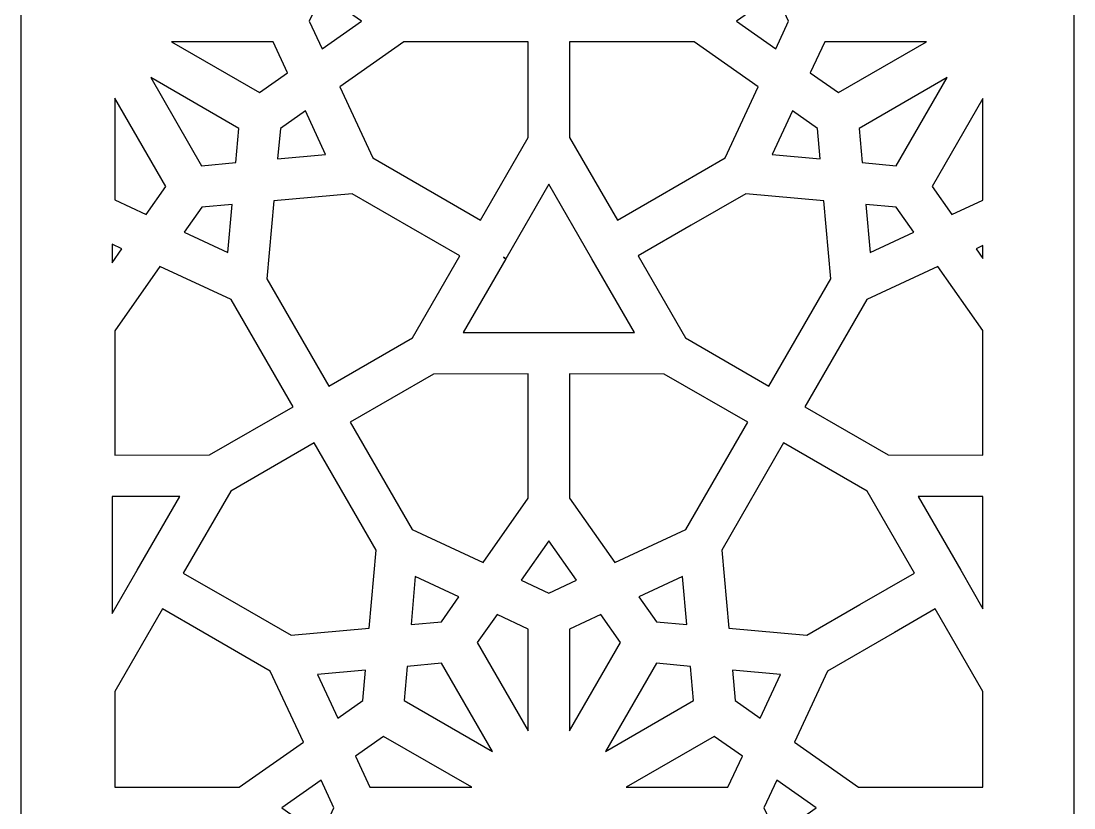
# Model space of a CAD drawing. Header units: millimetres. Extents: x -31 to 31, y -125 to 125.
# Drawn here: x -31.2 to 31.3, y 0.2 to 47 of the extents above; entities that cross this region are included whole.
import ezdxf

# ---------------------------------------------------------------- set-up
doc = ezdxf.new("R2010")
doc.units = ezdxf.units.MM
doc.header["$MEASUREMENT"] = 0
doc.layers.add('layer 1', color=7, linetype='Continuous')

msp = doc.modelspace()

# ---------------------------------------------------------------- linework, layer by layer
at = {"layer": 'layer 1', "color": 250}
for points, knots in [([(-31.2209, 125.1165), (-31.2209, 125.1165), (-31.2209, -124.8834), (-31.2209, -124.8834), (-31.2209, -124.8834), (-31.2209, -124.8834), (31.279, -124.8834), (31.279, -124.8834), (31.279, -124.8834), (31.279, -124.8834), (31.279, 125.1165), (31.279, 125.1165), (31.279, 125.1165), (31.279, 125.1165), (-31.2209, 125.1165), (-31.2209, 125.1165)], [0, 0, 0, 0, 0.2, 0.2, 0.2, 0.2, 0.4, 0.4, 0.4, 0.4, 0.6, 0.6, 0.6, 0.6, 1, 1, 1, 1]), ([(-13.3547, 45.3182), (-13.3547, 45.3182), (-14.1166, 46.9593), (-14.1166, 46.9593), (-14.1166, 46.9593), (-14.1166, 46.9593), (-13.3553, 48.5994), (-13.3553, 48.5994), (-13.3553, 48.5994), (-13.3553, 48.5994), (-11.0209, 46.9586), (-11.0209, 46.9586), (-11.0209, 46.9586), (-11.0209, 46.9586), (-13.3547, 45.3182), (-13.3547, 45.3182)], [0, 0, 0, 0, 0.2, 0.2, 0.2, 0.2, 0.4, 0.4, 0.4, 0.4, 0.6, 0.6, 0.6, 0.6, 1, 1, 1, 1]), ([(13.5823, 48.5983), (13.5823, 48.5983), (14.3443, 46.9572), (14.3443, 46.9572), (14.3443, 46.9572), (14.3443, 46.9572), (13.583, 45.3175), (13.583, 45.3175), (13.583, 45.3175), (13.583, 45.3175), (11.2487, 46.9579), (11.2487, 46.9579), (11.2487, 46.9579), (11.2487, 46.9579), (13.5823, 48.5983), (13.5823, 48.5983)], [0, 0, 0, 0, 0.2, 0.2, 0.2, 0.2, 0.4, 0.4, 0.4, 0.4, 0.6, 0.6, 0.6, 0.6, 1, 1, 1, 1]), ([(-22.2951, 45.7302), (-22.2951, 45.7302), (-16.2544, 45.7302), (-16.2544, 45.7302), (-16.2544, 45.7302), (-16.2544, 45.7302), (-15.397, 43.8831), (-15.397, 43.8831), (-15.397, 43.8831), (-15.397, 43.8831), (-17.0651, 42.7104), (-17.0651, 42.7104), (-17.0651, 42.7104), (-17.0651, 42.7104), (-22.2951, 45.7302), (-22.2951, 45.7302)], [0, 0, 0, 0, 0.2, 0.2, 0.2, 0.2, 0.4, 0.4, 0.4, 0.4, 0.6, 0.6, 0.6, 0.6, 1, 1, 1, 1]), ([(-12.3037, 43.0544), (-12.3037, 43.0544), (-8.4981, 45.7288), (-8.4981, 45.7288), (-8.4981, 45.7288), (-8.4981, 45.7288), (-1.1146, 45.7302), (-1.1146, 45.7302), (-1.1146, 45.7302), (-1.1146, 45.7302), (-1.1157, 40.0512), (-1.1157, 40.0512), (-1.1157, 40.0512), (-1.1157, 40.0512), (-3.95, 35.1381), (-3.95, 35.1381), (-3.95, 35.1381), (-3.95, 35.1381), (-5.9333, 36.2828), (-5.9333, 36.2828), (-5.9333, 36.2828), (-5.9333, 36.2828), (-10.3423, 38.8292), (-10.3423, 38.8292), (-10.3423, 38.8292), (-10.3423, 38.8292), (-12.3037, 43.0544), (-12.3037, 43.0544)], [0, 0, 0, 0, 0.125, 0.125, 0.125, 0.125, 0.25, 0.25, 0.25, 0.25, 0.375, 0.375, 0.375, 0.375, 0.5, 0.5, 0.5, 0.5, 0.625, 0.625, 0.625, 0.625, 0.75, 0.75, 0.75, 0.75, 1, 1, 1, 1]), ([(10.5706, 38.8281), (10.5706, 38.8281), (6.4798, 36.4659), (6.4798, 36.4659), (6.4798, 36.4659), (6.4798, 36.4659), (4.1779, 35.1374), (4.1779, 35.1374), (4.1779, 35.1374), (4.1779, 35.1374), (1.3437, 40.0505), (1.3437, 40.0505), (1.3437, 40.0505), (1.3437, 40.0505), (1.3428, 45.7292), (1.3428, 45.7292), (1.3428, 45.7292), (1.3428, 45.7292), (8.7263, 45.7277), (8.7263, 45.7277), (8.7263, 45.7277), (8.7263, 45.7277), (12.5317, 43.0533), (12.5317, 43.0533), (12.5317, 43.0533), (12.5317, 43.0533), (10.5706, 38.8281), (10.5706, 38.8281)], [0, 0, 0, 0, 0.125, 0.125, 0.125, 0.125, 0.25, 0.25, 0.25, 0.25, 0.375, 0.375, 0.375, 0.375, 0.5, 0.5, 0.5, 0.5, 0.625, 0.625, 0.625, 0.625, 0.75, 0.75, 0.75, 0.75, 1, 1, 1, 1]), ([(15.6252, 43.882), (15.6252, 43.882), (16.4825, 45.7292), (16.4825, 45.7292), (16.4825, 45.7292), (16.4825, 45.7292), (22.5234, 45.7292), (22.5234, 45.7292), (22.5234, 45.7292), (22.5234, 45.7292), (17.2932, 42.7094), (17.2932, 42.7094), (17.2932, 42.7094), (17.2932, 42.7094), (15.6252, 43.882), (15.6252, 43.882)], [0, 0, 0, 0, 0.2, 0.2, 0.2, 0.2, 0.4, 0.4, 0.4, 0.4, 0.6, 0.6, 0.6, 0.6, 1, 1, 1, 1]), ([(-20.5037, 38.3702), (-20.5037, 38.3702), (-23.5239, 43.6016), (-23.5239, 43.6016), (-23.5239, 43.6016), (-23.5239, 43.6016), (-18.2939, 40.5818), (-18.2939, 40.5818), (-18.2939, 40.5818), (-18.2939, 40.5818), (-18.4752, 38.5512), (-18.4752, 38.5512), (-18.4752, 38.5512), (-18.4752, 38.5512), (-20.5037, 38.3702), (-20.5037, 38.3702)], [0, 0, 0, 0, 0.2, 0.2, 0.2, 0.2, 0.4, 0.4, 0.4, 0.4, 0.6, 0.6, 0.6, 0.6, 1, 1, 1, 1]), ([(20.732, 38.3692), (20.732, 38.3692), (18.7036, 38.5501), (18.7036, 38.5501), (18.7036, 38.5501), (18.7036, 38.5501), (18.5222, 40.5811), (18.5222, 40.5811), (18.5222, 40.5811), (18.5222, 40.5811), (23.7522, 43.6005), (23.7522, 43.6005), (23.7522, 43.6005), (23.7522, 43.6005), (20.732, 38.3692), (20.732, 38.3692)], [0, 0, 0, 0, 0.2, 0.2, 0.2, 0.2, 0.4, 0.4, 0.4, 0.4, 0.6, 0.6, 0.6, 0.6, 1, 1, 1, 1]), ([(-25.6519, 42.3725), (-25.6519, 42.3725), (-22.6315, 37.1411), (-22.6315, 37.1411), (-22.6315, 37.1411), (-22.6315, 37.1411), (-23.8025, 35.4746), (-23.8025, 35.4746), (-23.8025, 35.4746), (-23.8025, 35.4746), (-25.6519, 36.3333), (-25.6519, 36.3333), (-25.6519, 36.3333), (-25.6519, 36.3333), (-25.6519, 42.3725), (-25.6519, 42.3725)], [0, 0, 0, 0, 0.2, 0.2, 0.2, 0.2, 0.4, 0.4, 0.4, 0.4, 0.6, 0.6, 0.6, 0.6, 1, 1, 1, 1]), ([(25.8745, 36.3305), (25.8745, 36.3305), (24.0312, 35.4746), (24.0312, 35.4746), (24.0312, 35.4746), (24.0312, 35.4746), (22.86, 37.1411), (22.86, 37.1411), (22.86, 37.1411), (22.86, 37.1411), (25.8745, 42.3619), (25.8745, 42.3619), (25.8745, 42.3619), (25.8745, 42.3619), (25.8745, 36.3305), (25.8745, 36.3305)], [0, 0, 0, 0, 0.2, 0.2, 0.2, 0.2, 0.4, 0.4, 0.4, 0.4, 0.6, 0.6, 0.6, 0.6, 1, 1, 1, 1]), ([(-14.3459, 41.6189), (-14.3459, 41.6189), (-13.1426, 39.0271), (-13.1426, 39.0271), (-13.1426, 39.0271), (-13.1426, 39.0271), (-15.9891, 38.7731), (-15.9891, 38.7731), (-15.9891, 38.7731), (-15.9891, 38.7731), (-15.828, 40.5772), (-15.828, 40.5772), (-15.828, 40.5772), (-15.828, 40.5772), (-14.3459, 41.6189), (-14.3459, 41.6189)], [0, 0, 0, 0, 0.2, 0.2, 0.2, 0.2, 0.4, 0.4, 0.4, 0.4, 0.6, 0.6, 0.6, 0.6, 1, 1, 1, 1]), ([(14.5739, 41.6179), (14.5739, 41.6179), (16.0563, 40.5761), (16.0563, 40.5761), (16.0563, 40.5761), (16.0563, 40.5761), (16.2172, 38.772), (16.2172, 38.772), (16.2172, 38.772), (16.2172, 38.772), (13.3706, 39.026), (13.3706, 39.026), (13.3706, 39.026), (13.3706, 39.026), (14.5739, 41.6179), (14.5739, 41.6179)], [0, 0, 0, 0, 0.2, 0.2, 0.2, 0.2, 0.4, 0.4, 0.4, 0.4, 0.6, 0.6, 0.6, 0.6, 1, 1, 1, 1]), ([(0.1134, 28.4579), (0.1134, 28.4579), (0.1131, 28.4579), (0.1131, 28.4579), (0.1131, 28.4579), (0.1131, 28.4579), (-4.9727, 28.4557), (-4.9727, 28.4557), (-4.9727, 28.4557), (-4.9727, 28.4557), (-2.4363, 32.8454), (-2.4363, 32.8454), (-2.4363, 32.8454), (-2.4363, 32.8454), (-2.5832, 32.9304), (-2.5832, 32.9304), (-2.5832, 32.9304), (-2.5832, 32.9304), (-2.4364, 32.8457), (-2.4364, 32.8457), (-2.4364, 32.8457), (-2.4364, 32.8457), (0.1138, 37.2664), (0.1138, 37.2664), (0.1138, 37.2664), (0.1138, 37.2664), (2.6644, 32.8447), (2.6644, 32.8447), (2.6644, 32.8447), (2.6644, 32.8447), (5.2003, 28.4557), (5.2003, 28.4557), (5.2003, 28.4557), (5.2003, 28.4557), (0.1134, 28.4579), (0.1134, 28.4579)], [0, 0, 0, 0, 0.1, 0.1, 0.1, 0.1, 0.2, 0.2, 0.2, 0.2, 0.3, 0.3, 0.3, 0.3, 0.4, 0.4, 0.4, 0.4, 0.5, 0.5, 0.5, 0.5, 0.6, 0.6, 0.6, 0.6, 0.7, 0.7, 0.7, 0.7, 0.8, 0.8, 0.8, 0.8, 1, 1, 1, 1]), ([(-16.2111, 36.2867), (-16.2111, 36.2867), (-11.571, 36.7005), (-11.571, 36.7005), (-11.571, 36.7005), (-11.571, 36.7005), (-8.0717, 34.6809), (-8.0717, 34.6809), (-8.0717, 34.6809), (-8.0717, 34.6809), (-5.1785, 33.0101), (-5.1785, 33.0101), (-5.1785, 33.0101), (-5.1785, 33.0101), (-7.9902, 28.1442), (-7.9902, 28.1442), (-7.9902, 28.1442), (-7.9902, 28.1442), (-12.947, 25.2811), (-12.947, 25.2811), (-12.947, 25.2811), (-12.947, 25.2811), (-16.6247, 31.6537), (-16.6247, 31.6537), (-16.6247, 31.6537), (-16.6247, 31.6537), (-16.2111, 36.2867), (-16.2111, 36.2867)], [0, 0, 0, 0, 0.125, 0.125, 0.125, 0.125, 0.25, 0.25, 0.25, 0.25, 0.375, 0.375, 0.375, 0.375, 0.5, 0.5, 0.5, 0.5, 0.625, 0.625, 0.625, 0.625, 0.75, 0.75, 0.75, 0.75, 1, 1, 1, 1]), ([(13.1752, 25.2804), (13.1752, 25.2804), (8.2183, 28.1432), (8.2183, 28.1432), (8.2183, 28.1432), (8.2183, 28.1432), (5.4067, 33.009), (5.4067, 33.009), (5.4067, 33.009), (5.4067, 33.009), (8.5573, 34.8287), (8.5573, 34.8287), (8.5573, 34.8287), (8.5573, 34.8287), (11.799, 36.6998), (11.799, 36.6998), (11.799, 36.6998), (11.799, 36.6998), (16.4391, 36.2856), (16.4391, 36.2856), (16.4391, 36.2856), (16.4391, 36.2856), (16.8525, 31.6526), (16.8525, 31.6526), (16.8525, 31.6526), (16.8525, 31.6526), (13.1752, 25.2804), (13.1752, 25.2804)], [0, 0, 0, 0, 0.125, 0.125, 0.125, 0.125, 0.25, 0.25, 0.25, 0.25, 0.375, 0.375, 0.375, 0.375, 0.5, 0.5, 0.5, 0.5, 0.625, 0.625, 0.625, 0.625, 0.75, 0.75, 0.75, 0.75, 1, 1, 1, 1]), ([(-20.4981, 35.9039), (-20.4981, 35.9039), (-18.6971, 36.0648), (-18.6971, 36.0648), (-18.6971, 36.0648), (-18.6971, 36.0648), (-18.9509, 33.2228), (-18.9509, 33.2228), (-18.9509, 33.2228), (-18.9509, 33.2228), (-21.5383, 34.4237), (-21.5383, 34.4237), (-21.5383, 34.4237), (-21.5383, 34.4237), (-20.4981, 35.9039), (-20.4981, 35.9039)], [0, 0, 0, 0, 0.2, 0.2, 0.2, 0.2, 0.4, 0.4, 0.4, 0.4, 0.6, 0.6, 0.6, 0.6, 1, 1, 1, 1]), ([(21.7671, 34.4237), (21.7671, 34.4237), (19.1787, 33.2225), (19.1787, 33.2225), (19.1787, 33.2225), (19.1787, 33.2225), (18.9255, 36.0638), (18.9255, 36.0638), (18.9255, 36.0638), (18.9255, 36.0638), (20.7274, 35.9029), (20.7274, 35.9029), (20.7274, 35.9029), (20.7274, 35.9029), (21.7671, 34.4237), (21.7671, 34.4237)], [0, 0, 0, 0, 0.2, 0.2, 0.2, 0.2, 0.4, 0.4, 0.4, 0.4, 0.6, 0.6, 0.6, 0.6, 1, 1, 1, 1]), ([(-25.8162, 33.7012), (-25.8162, 33.7012), (-25.2377, 33.4324), (-25.2377, 33.4324), (-25.2377, 33.4324), (-25.2377, 33.4324), (-25.8162, 32.6094), (-25.8162, 32.6094), (-25.8162, 32.6094), (-25.8162, 32.6094), (-25.8162, 33.7012), (-25.8162, 33.7012)], [0, 0, 0, 0, 0.25, 0.25, 0.25, 0.25, 0.5, 0.5, 0.5, 0.5, 1, 1, 1, 1]), ([(25.8745, 32.8517), (25.8745, 32.8517), (25.4663, 33.4324), (25.4663, 33.4324), (25.4663, 33.4324), (25.4663, 33.4324), (25.8745, 33.6222), (25.8745, 33.6222), (25.8745, 33.6222), (25.8745, 33.6222), (25.8745, 32.8517), (25.8745, 32.8517)], [0, 0, 0, 0, 0.25, 0.25, 0.25, 0.25, 0.5, 0.5, 0.5, 0.5, 1, 1, 1, 1]), ([(-22.9736, 32.3815), (-22.9736, 32.3815), (-18.7546, 30.4235), (-18.7546, 30.4235), (-18.7546, 30.4235), (-18.7546, 30.4235), (-15.0745, 24.052), (-15.0745, 24.052), (-15.0745, 24.052), (-15.0745, 24.052), (-20.0321, 21.191), (-20.0321, 21.191), (-20.0321, 21.191), (-20.0321, 21.191), (-25.6521, 21.1889), (-25.6521, 21.1889), (-25.6521, 21.1889), (-25.6521, 21.1889), (-25.6525, 24.4595), (-25.6525, 24.4595), (-25.6525, 24.4595), (-25.6525, 24.4595), (-25.6519, 28.5704), (-25.6519, 28.5704), (-25.6519, 28.5704), (-25.6519, 28.5704), (-22.9736, 32.3815), (-22.9736, 32.3815)], [0, 0, 0, 0, 0.125, 0.125, 0.125, 0.125, 0.25, 0.25, 0.25, 0.25, 0.375, 0.375, 0.375, 0.375, 0.5, 0.5, 0.5, 0.5, 0.625, 0.625, 0.625, 0.625, 0.75, 0.75, 0.75, 0.75, 1, 1, 1, 1]), ([(25.8745, 21.1889), (25.8745, 21.1889), (20.2607, 21.191), (20.2607, 21.191), (20.2607, 21.191), (20.2607, 21.191), (15.3031, 24.052), (15.3031, 24.052), (15.3031, 24.052), (15.3031, 24.052), (18.9833, 30.4232), (18.9833, 30.4232), (18.9833, 30.4232), (18.9833, 30.4232), (23.2022, 32.3815), (23.2022, 32.3815), (23.2022, 32.3815), (23.2022, 32.3815), (25.8745, 28.5792), (25.8745, 28.5792), (25.8745, 28.5792), (25.8745, 28.5792), (25.8745, 21.1889), (25.8745, 21.1889)], [0, 0, 0, 0, 0.1428571, 0.1428571, 0.1428571, 0.1428571, 0.2857143, 0.2857143, 0.2857143, 0.2857143, 0.4285714, 0.4285714, 0.4285714, 0.4285714, 0.5714286, 0.5714286, 0.5714286, 0.5714286, 0.7142857, 0.7142857, 0.7142857, 0.7142857, 1, 1, 1, 1]), ([(-6.7353, 25.9986), (-6.7353, 25.9986), (-1.1155, 26.0008), (-1.1155, 26.0008), (-1.1155, 26.0008), (-1.1155, 26.0008), (-1.1151, 22.7302), (-1.1151, 22.7302), (-1.1151, 22.7302), (-1.1151, 22.7302), (-1.1157, 18.6192), (-1.1157, 18.6192), (-1.1157, 18.6192), (-1.1157, 18.6192), (-3.794, 14.8078), (-3.794, 14.8078), (-3.794, 14.8078), (-3.794, 14.8078), (-8.013, 16.7661), (-8.013, 16.7661), (-8.013, 16.7661), (-8.013, 16.7661), (-11.6931, 23.1376), (-11.6931, 23.1376), (-11.6931, 23.1376), (-11.6931, 23.1376), (-6.7353, 25.9986), (-6.7353, 25.9986)], [0, 0, 0, 0, 0.125, 0.125, 0.125, 0.125, 0.25, 0.25, 0.25, 0.25, 0.375, 0.375, 0.375, 0.375, 0.5, 0.5, 0.5, 0.5, 0.625, 0.625, 0.625, 0.625, 0.75, 0.75, 0.75, 0.75, 1, 1, 1, 1]), ([(8.2395, 16.7661), (8.2395, 16.7661), (4.0206, 14.8078), (4.0206, 14.8078), (4.0206, 14.8078), (4.0206, 14.8078), (1.3422, 18.6192), (1.3422, 18.6192), (1.3422, 18.6192), (1.3422, 18.6192), (1.3415, 22.7302), (1.3415, 22.7302), (1.3415, 22.7302), (1.3415, 22.7302), (1.3421, 26.0008), (1.3421, 26.0008), (1.3421, 26.0008), (1.3421, 26.0008), (6.9617, 25.9986), (6.9617, 25.9986), (6.9617, 25.9986), (6.9617, 25.9986), (11.9196, 23.1376), (11.9196, 23.1376), (11.9196, 23.1376), (11.9196, 23.1376), (8.2395, 16.7661), (8.2395, 16.7661)], [0, 0, 0, 0, 0.125, 0.125, 0.125, 0.125, 0.25, 0.25, 0.25, 0.25, 0.375, 0.375, 0.375, 0.375, 0.5, 0.5, 0.5, 0.5, 0.625, 0.625, 0.625, 0.625, 0.75, 0.75, 0.75, 0.75, 1, 1, 1, 1]), ([(-18.7773, 19.0454), (-18.7773, 19.0454), (-13.8207, 21.9085), (-13.8207, 21.9085), (-13.8207, 21.9085), (-13.8207, 21.9085), (-10.1431, 15.536), (-10.1431, 15.536), (-10.1431, 15.536), (-10.1431, 15.536), (-10.5565, 10.9029), (-10.5565, 10.9029), (-10.5565, 10.9029), (-10.5565, 10.9029), (-15.1967, 10.4891), (-15.1967, 10.4891), (-15.1967, 10.4891), (-15.1967, 10.4891), (-18.3203, 12.2918), (-18.3203, 12.2918), (-18.3203, 12.2918), (-18.3203, 12.2918), (-21.5889, 14.1795), (-21.5889, 14.1795), (-21.5889, 14.1795), (-21.5889, 14.1795), (-18.7773, 19.0454), (-18.7773, 19.0454)], [0, 0, 0, 0, 0.125, 0.125, 0.125, 0.125, 0.25, 0.25, 0.25, 0.25, 0.375, 0.375, 0.375, 0.375, 0.5, 0.5, 0.5, 0.5, 0.625, 0.625, 0.625, 0.625, 0.75, 0.75, 0.75, 0.75, 1, 1, 1, 1]), ([(15.4238, 10.4898), (15.4238, 10.4898), (10.7833, 10.904), (10.7833, 10.904), (10.7833, 10.904), (10.7833, 10.904), (10.3699, 15.5367), (10.3699, 15.5367), (10.3699, 15.5367), (10.3699, 15.5367), (14.0476, 21.9092), (14.0476, 21.9092), (14.0476, 21.9092), (14.0476, 21.9092), (19.0045, 19.0465), (19.0045, 19.0465), (19.0045, 19.0465), (19.0045, 19.0465), (21.8158, 14.1806), (21.8158, 14.1806), (21.8158, 14.1806), (21.8158, 14.1806), (18.5706, 12.3063), (18.5706, 12.3063), (18.5706, 12.3063), (18.5706, 12.3063), (15.4238, 10.4898), (15.4238, 10.4898)], [0, 0, 0, 0, 0.125, 0.125, 0.125, 0.125, 0.25, 0.25, 0.25, 0.25, 0.375, 0.375, 0.375, 0.375, 0.5, 0.5, 0.5, 0.5, 0.625, 0.625, 0.625, 0.625, 0.75, 0.75, 0.75, 0.75, 1, 1, 1, 1]), ([(-25.8162, 18.7321), (-25.8162, 18.7321), (-21.7948, 18.7335), (-21.7948, 18.7335), (-21.7948, 18.7335), (-21.7948, 18.7335), (-24.3312, 14.3439), (-24.3312, 14.3439), (-24.3312, 14.3439), (-24.3312, 14.3439), (-25.8162, 11.7697), (-25.8162, 11.7697), (-25.8162, 11.7697), (-25.8162, 11.7697), (-25.8162, 18.7321), (-25.8162, 18.7321)], [0, 0, 0, 0, 0.2, 0.2, 0.2, 0.2, 0.4, 0.4, 0.4, 0.4, 0.6, 0.6, 0.6, 0.6, 1, 1, 1, 1]), ([(25.8745, 12.0632), (25.8745, 12.0632), (24.5583, 14.3446), (24.5583, 14.3446), (24.5583, 14.3446), (24.5583, 14.3446), (24.5583, 14.345), (24.5583, 14.345), (24.5583, 14.345), (24.5583, 14.345), (22.0225, 18.7335), (22.0225, 18.7335), (22.0225, 18.7335), (22.0225, 18.7335), (25.8745, 18.7321), (25.8745, 18.7321), (25.8745, 18.7321), (25.8745, 18.7321), (25.8745, 12.0632), (25.8745, 12.0632)], [0, 0, 0, 0, 0.1666667, 0.1666667, 0.1666667, 0.1666667, 0.3333333, 0.3333333, 0.3333333, 0.3333333, 0.5, 0.5, 0.5, 0.5, 0.6666667, 0.6666667, 0.6666667, 0.6666667, 1, 1, 1, 1]), ([(0.1133, 16.0951), (0.1133, 16.0951), (1.7564, 13.7569), (1.7564, 13.7569), (1.7564, 13.7569), (1.7564, 13.7569), (0.1133, 12.9942), (0.1133, 12.9942), (0.1133, 12.9942), (0.1133, 12.9942), (-1.5299, 13.7569), (-1.5299, 13.7569), (-1.5299, 13.7569), (-1.5299, 13.7569), (0.1133, 16.0951), (0.1133, 16.0951)], [0, 0, 0, 0, 0.2, 0.2, 0.2, 0.2, 0.4, 0.4, 0.4, 0.4, 0.6, 0.6, 0.6, 0.6, 1, 1, 1, 1]), ([(-6.2694, 11.2853), (-6.2694, 11.2853), (-8.0705, 11.1248), (-8.0705, 11.1248), (-8.0705, 11.1248), (-8.0705, 11.1248), (-7.8168, 13.9665), (-7.8168, 13.9665), (-7.8168, 13.9665), (-7.8168, 13.9665), (-5.2292, 12.7656), (-5.2292, 12.7656), (-5.2292, 12.7656), (-5.2292, 12.7656), (-6.2694, 11.2853), (-6.2694, 11.2853)], [0, 0, 0, 0, 0.2, 0.2, 0.2, 0.2, 0.4, 0.4, 0.4, 0.4, 0.6, 0.6, 0.6, 0.6, 1, 1, 1, 1]), ([(5.4557, 12.7656), (5.4557, 12.7656), (8.0437, 13.9668), (8.0437, 13.9668), (8.0437, 13.9668), (8.0437, 13.9668), (8.2973, 11.1255), (8.2973, 11.1255), (8.2973, 11.1255), (8.2973, 11.1255), (6.495, 11.2864), (6.495, 11.2864), (6.495, 11.2864), (6.495, 11.2864), (5.4557, 12.7656), (5.4557, 12.7656)], [0, 0, 0, 0, 0.2, 0.2, 0.2, 0.2, 0.4, 0.4, 0.4, 0.4, 0.6, 0.6, 0.6, 0.6, 1, 1, 1, 1]), ([(-20.4216, 10.6683), (-20.4216, 10.6683), (-16.4253, 8.3605), (-16.4253, 8.3605), (-16.4253, 8.3605), (-16.4253, 8.3605), (-14.4638, 4.1352), (-14.4638, 4.1352), (-14.4638, 4.1352), (-14.4638, 4.1352), (-18.2695, 1.4608), (-18.2695, 1.4608), (-18.2695, 1.4608), (-18.2695, 1.4608), (-25.653, 1.4594), (-25.653, 1.4594), (-25.653, 1.4594), (-25.653, 1.4594), (-25.6519, 7.1381), (-25.6519, 7.1381), (-25.6519, 7.1381), (-25.6519, 7.1381), (-22.8177, 12.0512), (-22.8177, 12.0512), (-22.8177, 12.0512), (-22.8177, 12.0512), (-20.4216, 10.6683), (-20.4216, 10.6683)], [0, 0, 0, 0, 0.125, 0.125, 0.125, 0.125, 0.25, 0.25, 0.25, 0.25, 0.375, 0.375, 0.375, 0.375, 0.5, 0.5, 0.5, 0.5, 0.625, 0.625, 0.625, 0.625, 0.75, 0.75, 0.75, 0.75, 1, 1, 1, 1]), ([(25.8745, 1.4601), (25.8745, 1.4601), (18.4965, 1.4615), (18.4965, 1.4615), (18.4965, 1.4615), (18.4965, 1.4615), (14.6907, 4.1363), (14.6907, 4.1363), (14.6907, 4.1363), (14.6907, 4.1363), (16.6522, 8.3615), (16.6522, 8.3615), (16.6522, 8.3615), (16.6522, 8.3615), (20.6255, 10.656), (20.6255, 10.656), (20.6255, 10.656), (20.6255, 10.656), (23.0448, 12.0523), (23.0448, 12.0523), (23.0448, 12.0523), (23.0448, 12.0523), (25.8745, 7.1469), (25.8745, 7.1469), (25.8745, 7.1469), (25.8745, 7.1469), (25.8745, 1.4601), (25.8745, 1.4601)], [0, 0, 0, 0, 0.125, 0.125, 0.125, 0.125, 0.25, 0.25, 0.25, 0.25, 0.375, 0.375, 0.375, 0.375, 0.5, 0.5, 0.5, 0.5, 0.625, 0.625, 0.625, 0.625, 0.75, 0.75, 0.75, 0.75, 1, 1, 1, 1]), ([(-4.1361, 10.0485), (-4.1361, 10.0485), (-2.9651, 11.7147), (-2.9651, 11.7147), (-2.9651, 11.7147), (-2.9651, 11.7147), (-1.1157, 10.8564), (-1.1157, 10.8564), (-1.1157, 10.8564), (-1.1157, 10.8564), (-1.1157, 4.8172), (-1.1157, 4.8172), (-1.1157, 4.8172), (-1.1157, 4.8172), (-4.1361, 10.0485), (-4.1361, 10.0485)], [0, 0, 0, 0, 0.2, 0.2, 0.2, 0.2, 0.4, 0.4, 0.4, 0.4, 0.6, 0.6, 0.6, 0.6, 1, 1, 1, 1]), ([(1.3422, 4.8172), (1.3422, 4.8172), (1.3422, 10.8564), (1.3422, 10.8564), (1.3422, 10.8564), (1.3422, 10.8564), (3.1915, 11.7147), (3.1915, 11.7147), (3.1915, 11.7147), (3.1915, 11.7147), (4.3624, 10.0485), (4.3624, 10.0485), (4.3624, 10.0485), (4.3624, 10.0485), (1.3422, 4.8172), (1.3422, 4.8172)], [0, 0, 0, 0, 0.2, 0.2, 0.2, 0.2, 0.4, 0.4, 0.4, 0.4, 0.6, 0.6, 0.6, 0.6, 1, 1, 1, 1]), ([(-6.2638, 8.8194), (-6.2638, 8.8194), (-3.2435, 3.5881), (-3.2435, 3.5881), (-3.2435, 3.5881), (-3.2435, 3.5881), (-8.4736, 6.6075), (-8.4736, 6.6075), (-8.4736, 6.6075), (-8.4736, 6.6075), (-8.2924, 8.6385), (-8.2924, 8.6385), (-8.2924, 8.6385), (-8.2924, 8.6385), (-6.2638, 8.8194), (-6.2638, 8.8194)], [0, 0, 0, 0, 0.2, 0.2, 0.2, 0.2, 0.4, 0.4, 0.4, 0.4, 0.6, 0.6, 0.6, 0.6, 1, 1, 1, 1]), ([(6.4907, 8.8201), (6.4907, 8.8201), (8.5192, 8.6395), (8.5192, 8.6395), (8.5192, 8.6395), (8.5192, 8.6395), (8.7005, 6.6086), (8.7005, 6.6086), (8.7005, 6.6086), (8.7005, 6.6086), (3.4707, 3.5891), (3.4707, 3.5891), (3.4707, 3.5891), (3.4707, 3.5891), (6.4907, 8.8201), (6.4907, 8.8201)], [0, 0, 0, 0, 0.2, 0.2, 0.2, 0.2, 0.4, 0.4, 0.4, 0.4, 0.6, 0.6, 0.6, 0.6, 1, 1, 1, 1]), ([(-10.9394, 6.6125), (-10.9394, 6.6125), (-12.4216, 5.5707), (-12.4216, 5.5707), (-12.4216, 5.5707), (-12.4216, 5.5707), (-13.625, 8.1626), (-13.625, 8.1626), (-13.625, 8.1626), (-13.625, 8.1626), (-10.7785, 8.4166), (-10.7785, 8.4166), (-10.7785, 8.4166), (-10.7785, 8.4166), (-10.9394, 6.6125), (-10.9394, 6.6125)], [0, 0, 0, 0, 0.2, 0.2, 0.2, 0.2, 0.4, 0.4, 0.4, 0.4, 0.6, 0.6, 0.6, 0.6, 1, 1, 1, 1]), ([(12.6488, 5.5718), (12.6488, 5.5718), (11.1665, 6.6132), (11.1665, 6.6132), (11.1665, 6.6132), (11.1665, 6.6132), (11.0056, 8.4176), (11.0056, 8.4176), (11.0056, 8.4176), (11.0056, 8.4176), (13.8522, 8.1636), (13.8522, 8.1636), (13.8522, 8.1636), (13.8522, 8.1636), (12.6488, 5.5718), (12.6488, 5.5718)], [0, 0, 0, 0, 0.2, 0.2, 0.2, 0.2, 0.4, 0.4, 0.4, 0.4, 0.6, 0.6, 0.6, 0.6, 1, 1, 1, 1]), ([(-4.4724, 1.4594), (-4.4724, 1.4594), (-10.5131, 1.4594), (-10.5131, 1.4594), (-10.5131, 1.4594), (-10.5131, 1.4594), (-11.3706, 3.3066), (-11.3706, 3.3066), (-11.3706, 3.3066), (-11.3706, 3.3066), (-9.7024, 4.4792), (-9.7024, 4.4792), (-9.7024, 4.4792), (-9.7024, 4.4792), (-4.4724, 1.4594), (-4.4724, 1.4594)], [0, 0, 0, 0, 0.2, 0.2, 0.2, 0.2, 0.4, 0.4, 0.4, 0.4, 0.6, 0.6, 0.6, 0.6, 1, 1, 1, 1]), ([(10.7403, 1.4601), (10.7403, 1.4601), (4.6993, 1.4605), (4.6993, 1.4605), (4.6993, 1.4605), (4.6993, 1.4605), (9.9293, 4.4799), (9.9293, 4.4799), (9.9293, 4.4799), (9.9293, 4.4799), (11.5976, 3.3076), (11.5976, 3.3076), (11.5976, 3.3076), (11.5976, 3.3076), (10.7403, 1.4601), (10.7403, 1.4601)], [0, 0, 0, 0, 0.2, 0.2, 0.2, 0.2, 0.4, 0.4, 0.4, 0.4, 0.6, 0.6, 0.6, 0.6, 1, 1, 1, 1]), ([(-13.4127, 1.8711), (-13.4127, 1.8711), (-12.6509, 0.2303), (-12.6509, 0.2303), (-12.6509, 0.2303), (-12.6509, 0.2303), (-13.4123, -1.4097), (-13.4123, -1.4097), (-13.4123, -1.4097), (-13.4123, -1.4097), (-15.7466, 0.2311), (-15.7466, 0.2311), (-15.7466, 0.2311), (-15.7466, 0.2311), (-13.4127, 1.8711), (-13.4127, 1.8711)], [0, 0, 0, 0, 0.2, 0.2, 0.2, 0.2, 0.4, 0.4, 0.4, 0.4, 0.6, 0.6, 0.6, 0.6, 1, 1, 1, 1]), ([(13.6401, -1.4087), (13.6401, -1.4087), (12.8785, 0.2321), (12.8785, 0.2321), (12.8785, 0.2321), (12.8785, 0.2321), (13.6398, 1.8722), (13.6398, 1.8722), (13.6398, 1.8722), (13.6398, 1.8722), (15.9741, 0.2318), (15.9741, 0.2318), (15.9741, 0.2318), (15.9741, 0.2318), (13.6401, -1.4087), (13.6401, -1.4087)], [0, 0, 0, 0, 0.2, 0.2, 0.2, 0.2, 0.4, 0.4, 0.4, 0.4, 0.6, 0.6, 0.6, 0.6, 1, 1, 1, 1])]:
    msp.add_open_spline(points, degree=3, knots=knots, dxfattribs=at)

doc.saveas('drawing.dxf')
